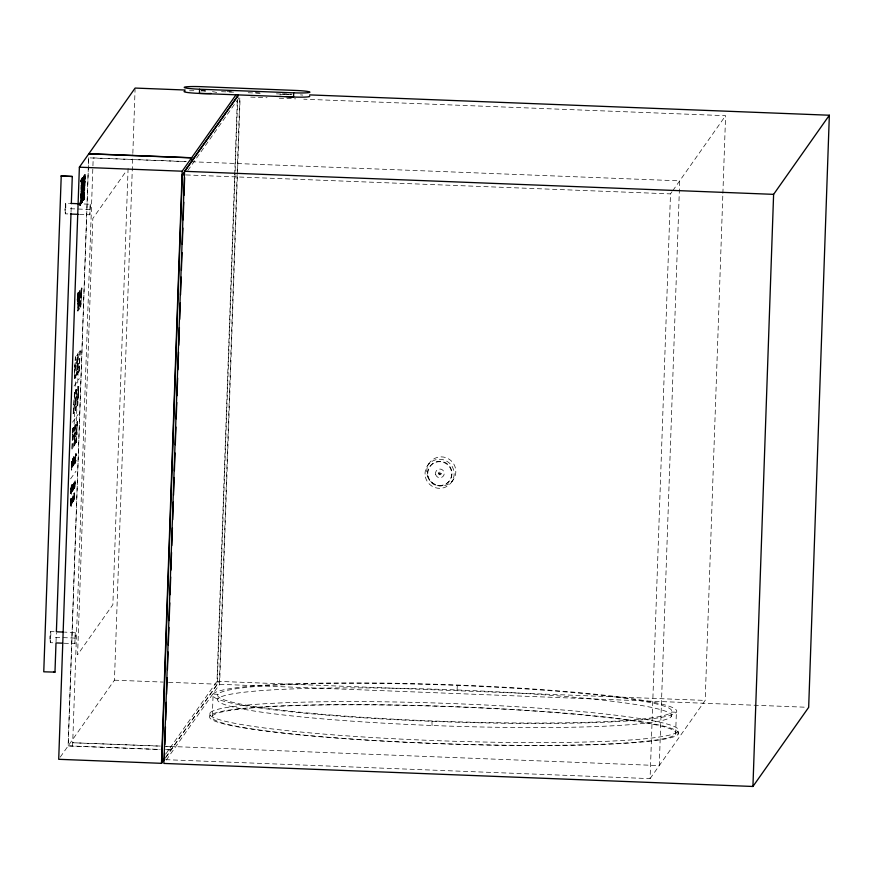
<?xml version="1.0" encoding="UTF-8"?>
<svg xmlns="http://www.w3.org/2000/svg" width="873" height="873" viewBox="0 0 873 873"><rect width="100%" height="100%" fill="white"/><g stroke="black" fill="none" stroke-linecap="round" stroke-linejoin="round"><path stroke-width="0.65" stroke-dasharray="4.37 3.27" d="M70.702 503.699L70.648 504.627M71.248 494.467L71.248 493.092M72.394 465.298L72.808 464.272M72.328 461.162L72.099 466.848M72.383 464.873L72.35 466.804M73.474 487.876L73.638 489.426L73.692 487.221M73.998 463.388L73.681 464.927L74.249 459.351M74.478 483.784L74.369 488.356L73.507 489.415M75.165 457.234C76.311 453.698 74.936 467.361 75.023 459.667M75.209 461.959L75.034 461.119L74.511 463.759L74.969 457.441M70.658 493.278L70.571 492.001L70.527 493.431M72.23 499.04L72.055 498.101L72.23 498.789M77.511 425.238L77.413 424.213L77.577 424.78M71.499 503.568L71.193 499.432M71.379 489.491L71.695 487.265L71.488 490.179M72.35 490.997L72.23 487.56M72.241 490.277L72.263 488.007M73.288 458.085L73.397 459.373M74.685 484.93L74.783 487.8L74.303 484.351M76.049 455.619C75.886 446.474 75.405 471.169 75.46 460.508M79.738 205.406C79.29 202.209 81.265 202.285 80.48 205.439L79.738 205.406L79.825 202.776M50.874 635.271L50.721 631.583L50.285 636.122M73.452 457.703L72.906 465.549M75.907 453.862L75.656 460.879M72.055 489.066L72.099 487.549M72.186 489.076L72.121 488.007M74.631 484.93L74.631 487.767M74.762 485.432L74.805 483.915M80.48 205.439L80.567 202.809M71.171 498.188L71.008 506.34L70.953 505.609M71.673 499.181L71.095 503.95M71.968 500.022L72.055 498.669M73.201 486.599L72.939 487.112L73.016 486.556M73.321 497.948L73.026 499.552M81.047 189.386L80.829 180.002L81.691 180.056L81.931 182.85A11.655 0.611 -87.8 0 1 81.887 188.895L81.713 191.569M81.778 189.419L81.702 182.25L80.763 181.78M82.619 191.165C82.498 200.725 83.666 201.368 83.361 191.198M83.568 190.096L84.026 175.462L83.808 184.629M84.539 179.107L84.506 174.775L84.048 189.408M84.157 192.693L84.757 175.495L84.299 190.128M85.281 179.129L85.248 174.807L84.637 192.005M70.778 504.245L70.811 503.503M71.019 504.79L71.259 506.144M71.15 504.965L71.422 502.433M72.175 499.672L72.088 499.105L71.892 499.716M73.146 486.752L73.146 486.425M73.136 497.905L72.994 500.818M74.205 459.831L74.096 456.655L73.834 464.938M73.267 498.101L73.288 496.541L72.961 497.883M83.328 194.788C81.538 196.818 85.336 198.608 83.382 198.073M84.059 194.81L84.124 198.095M84.55 194.122C84.823 202.089 82.782 192.3 83.961 189.288M71.029 488.815L70.68 489.36L70.811 488.782M70.68 498.625L70.309 505.052M71.531 465.855L71.761 467.033M70.92 492.252L71.04 493.114L71.739 487.821M71.902 465.582C71.553 473.275 71.63 459.023 71.935 464.054M71.117 502.04L71.28 503.066L71.248 502.04M71.357 490.168L71.346 492.088L71.651 490.844M71.968 465.462L71.99 466.302L72.197 465.505M71.313 503.012L71.422 500.033L71.433 500.72M71.542 488.847L71.521 488.16L71.673 488.858M72.383 463.006L72.394 462.581M74.445 376.863L74.598 378.304L74.718 369.355L74.729 370.763M71.826 491.368L72.099 486.687L71.946 487.538M73.408 428.217L73.299 427.497L72.994 436.795M71.728 503.044L71.106 503.961M72.786 458.663L72.372 466.815L72.546 464.894M74.609 393.417L74.543 392.523M73.125 459.449L73.19 458.139M72.219 502.706L72.273 502.04M77.49 295.598L77.151 300.53L77.839 297.42M72.699 495.951L72.088 502.837M73.463 465.451L73.616 456.885L73.321 465.473M77.73 296.187L77.588 294.419L77.348 300.541L77.795 294.419L77.195 299.985M77.664 297.802L77.883 299.996L77.381 299.734M73.157 501.342L72.961 501.484M73.518 482.758L73.234 490.004L73.43 482.758M77.872 297.813L77.893 299.002L78.046 297.42M77.697 301.665C78.668 278.072 77.784 306.739 77.762 301.24M73.594 500.218L73.201 501.386L73.299 500.818M73.528 487.843L73.681 488.509L73.823 487.221M78.177 299.526L78.254 303.335M78.09 296.133L77.511 294.517L78.199 293.612M73.299 501.2L73.605 496.322L73.223 501.222M74.543 458.314L74.478 464.054L74.26 456.666M73.605 487.887L73.889 482.103L73.801 488.967L74.391 483.347M74.772 444.357L75.318 424.747M74.565 463.181L74.674 463.77M74.03 499.782L73.758 500.545M74.161 499.956L74.543 492.907L74.074 499.705M74.609 484.711L74.467 484.024M75.318 457.452L75.329 457.245M74.838 484.079L74.991 481.121M75.886 455.608L76.071 453.644M77.686 421.79L76.911 422.412L76.595 441.858M76.704 430.476L76.824 435.256M78.712 386.303L77.686 406.643M79.454 369.563L79.421 370.556M72.786 428.327L72.023 448.755L72.186 446.638M71.499 503.972L71.739 499.585M71.99 485.224L71.935 484.755M74.871 366.856L75.765 356.828L75.776 358.552M71.695 503.677L71.75 498.516L71.717 503.656M72.066 484.941L71.924 485.748L72.077 484.766M74.609 392.272L73.528 404.341M72.219 490.822L72.459 484.319L72.535 485.05M73.256 457.627L72.677 460.453M75.176 375.652L75.067 377.431M72.557 488.083L73.037 486.392M72.765 488.585L72.874 486.632L72.448 487.516M77.621 299.723L77.61 297.868M73.419 488.869L73.234 490.004M74.107 458.74L74.009 463.181M78.057 299.57L77.97 311.05L77.937 303.138M76.115 390.035L75.744 399.245M73.736 496.159L74.052 496.18M73.998 484.231L73.583 485.213M73.932 496.017L74.063 495.428L73.932 499.945M74.882 459.984L74.652 462.515L74.98 460.999M75.864 407.32L76.115 406.141L75.973 408.673M74.412 493.943L74.129 494.904L74.412 492.896M74.936 457.572L74.685 459.875L74.903 458.718M74.325 494.183L74.281 494.74M75.547 456.612L75.427 454.778L75.416 457.277M76.573 375.314L77.326 374.43L77.522 362.917L77.075 363.539L77.959 355.955M76.529 441.356L76.518 442.273M76.595 442.458L76.802 429.712L76.999 433.434M78.243 389.554L77.719 400.532M76.988 434.558L76.999 433.903M78.712 371.112L78.788 372.269M77.402 425.02L77.61 422.194M80.065 351.972L80.076 351.066M65.791 208.123L65.759 203.311L69.556 203.387M73.081 464.207L72.754 465.92M73.856 486.206L73.561 485.475M74.336 483.948L73.779 489.229M75.722 460.704L75.875 460.147L75.7 461.228M75.864 461.228L75.711 460.147L75.809 461.02M71.019 500.153L71.029 499.585L71.106 506.1M71.346 500.676L71.291 500.054L71.139 501.353M71.728 488.815L71.564 487.876M80.982 191.547L81.156 188.863A11.655 0.611 -87.8 0 0 81.189 182.828L80.829 180.002M82.684 189.015L82.531 199.197L82.706 200.659L83.579 200.725L84.528 175.822C81.691 177.426 83.601 183.843 82.771 186.909M83.426 189.048L83.579 200.725M73.954 493.965L74.096 493.158M56.036 641.808L56.352 632.914M71.051 211.812L71.291 205.013M81.626 193.762L80.993 203.54L80.698 204.806L79.956 204.784L80.676 197.647M73.245 412.569L73.605 404.341M72.033 447.849L72.666 429.745M73.441 411.052L74.019 406.272L73.365 411.041L73.801 410.419M74.543 375.881L75.154 360.189L75.787 359.316M70.822 492.154L70.833 489.153M70.888 488.804L70.855 487.221M71.881 465.44L71.586 470.154L71.793 469.554M72.055 461.326L72.23 467.088M80.698 204.806L81.746 178.692L82.488 178.725L81.746 178.692M71.957 490.975L71.772 492.066L70.986 492.132L70.899 486.752M72.983 434.383L72.546 435.005L73.201 430.258L72.765 430.88M73.157 413.464L73.954 412.034L74.532 393.417M81.167 203.071L82.149 177.688L82.891 177.721L81.909 203.093L81.167 203.071L81.909 203.093M71.073 499.672L71.139 498.243M71.379 487.942L71.346 493.005L71.444 491.815M72.361 462.166L71.99 466.302M82.335 177.863L83.175 177.754L82.204 202.678L81.462 202.645L82.335 177.863L81.516 203.649L80.774 203.616L81.516 203.649M78.068 303.324L79.072 292.062L78.33 295.03L77.97 311.05M71.772 491.019L71.99 487.112M72.743 464.982L72.906 461.359M73.354 447.238L76.562 355.366M82.204 202.678L83.175 177.754M72.404 485.039L72.175 491.303M71.87 502.87L72.023 499.727M78.952 309.664L79.978 290.753L78.756 309.653L79.05 308.409M78.985 301.403L79.519 293.328L78.897 303.717L79.181 301.403M75.023 436.26L74.194 445.317M76.224 400.98L76.551 389.303L75.416 410.55M76.999 363.757L77.893 356.413M82.891 198.869L83.633 177.645L84.365 177.666L83.415 192.66M72.099 502.935L72.557 495.94M72.994 488.662L73.005 486.752M82.837 200.692L83.786 175.8M72.83 490.135L73.059 486.588M74.98 433.848L75.329 424.998M74.805 442.698L75.1 436.053M77.566 365.361L77.326 374.43M83.328 192.595L83.382 199.928L83.557 197.953M73.19 497.937L73.059 500.949M73.43 500.829L73.507 497.359M75.58 444.084L78.788 352.212M73.681 499.836L73.954 495.853M83.382 199.928L84.234 199.797L84.288 197.985M75.329 461.304L75.329 457.954M80.905 304.732L81.898 288.025L81.134 289.159L80.523 306.008C80.949 308.9 80.949 301.698 80.545 307.078M81.233 294.659L81.756 290.458L81.364 291.015M74.674 486.632L75.122 481.285M77.752 400.838L77.686 407.418M78.777 371.112L79.137 362.917L79.039 363.823M84.55 191.94L84.605 199.262L84.779 197.298M74.925 486.774L75.1 481.449M76.868 429.712L77.479 424.213M80.141 350.815L79.05 369.388M80.065 350.815L79.508 368.919M77.599 422.685L77.533 424.333M186.047 161.658L88.642 157.849L68.105 745.957L160.119 749.558M88.719 157.806L68.192 745.848L160.152 749.449M72.59 746.131L93.204 157.904L186.124 161.538M128.091 168.434L112.868 604.662L77.599 654.728L92.822 218.501L126.53 170.661M60.27 757.087L114.45 680.176L132.794 154.761M132.838 153.397L135.075 89.417M209.891 715.925L209.989 712.935M212.346 716.013L213.11 694.111L218.108 694.308L217.955 698.858M165.706 754.141L217.006 681.311L237.281 100.668M165.586 757.524L217.235 684.203L235.11 172.396M235.153 171.032L237.631 100.253M166.252 760.077L219.636 684.301L237.412 175.211M237.467 173.847L240.13 97.623M439.828 474.759L439.927 472.031M432.08 725.496L431.96 721.327M457.103 689.965L457.266 685.403M165.674 759.674L650.079 778.629L670.497 193.893L672.024 191.722M671.228 716.602A227.122 18.213 2 0 0 342.107 687.913A227.122 18.213 2 0 0 320.435 718.675A227.122 18.213 2 0 0 671.228 716.602L671.381 712.041A227.122 18.213 2 0 0 342.271 683.352A227.122 18.213 2 0 0 320.598 714.125A227.122 18.213 2 0 0 671.381 712.041L676.389 712.237L675.615 734.149A232.131 18.617 2 0 1 317.085 736.277A232.131 18.617 2 0 1 339.237 704.827A232.131 18.617 2 0 1 675.615 734.149M678.081 734.237A234.597 18.813 2 0 0 338.135 704.609A234.597 18.813 2 0 0 315.742 736.386A234.597 18.813 2 0 0 678.081 734.237L678.179 731.258A234.597 18.813 2 0 0 338.233 701.63A234.597 18.813 2 0 0 315.84 733.407A234.597 18.813 2 0 0 678.179 731.258M650.079 778.629L705.177 700.419L722.833 194.744M722.877 193.38L725.594 115.683L303.782 99.184M77.511 294.517L77.271 300.345M77.49 295.958L77.391 300.192M70.397 505.129L70.637 501.146L70.429 505.391M73.976 496.41L73.419 496.137L72.972 501.713M74.03 487.352L74.172 483.686M81.08 191.405L80.862 196.305M81.811 191.438L81.593 196.327M82.586 189.201L82.684 186.669M70.8 500.469L71.193 499.738M83.317 189.223L83.415 186.702M74.652 462.515L74.816 461.064M74.816 462.515L74.805 461.239M77.872 296.307L77.839 294.845M71.531 464.229L71.902 461.337M71.695 464.24L71.728 462.614M71.815 490.953L71.673 490.31M73.539 486.054L73.703 485.486M73.67 486.065L73.703 485.104M74.281 484.952L74.62 484.504M74.423 484.657L74.391 484.133M74.871 370.545L75.285 368.69M75.307 367.795L75.373 366.06L74.892 369.235M79.214 294.605L79.323 293.328M78.854 308.398L78.756 309.653M79.41 294.605L79.519 293.328M72.044 463.268L72.208 462.177M83.808 191.907L83.743 199.077L84.714 199.109M71.04 488.465L71.368 487.723M84.07 192.627L84.124 199.95M72.503 465.265L72.59 466.739M71.99 485.388L72.012 484.428M73.016 464.48L73.157 464.785M73.277 458.543L73.234 459.373M80.13 303.771L79.901 305.201L80.371 300.705L80.098 305.212M80.414 295.751L80.174 297.191L80.654 292.695L80.371 297.202M77.915 355.507L77.948 354.1M74.969 426.013L74.478 435.158M72.808 487.101L73.092 485.29M73.823 463.377L73.659 464.862M74.26 459.744L74.685 457.867M74.412 460.049L74.38 460.584M74.423 459.755L74.521 459.154M74.369 463.465L74.478 464.054L74.5 463.465M74.718 459.1L74.903 458.161M73.114 498.385L73.157 497.741M73.572 489.295L73.681 488.738M73.834 488.825L73.845 488.498M75.449 457.779L74.762 463.65M77.795 399.627L77.85 398.666M75.831 460.726L75.427 462.461M77.435 299.646L77.381 300.356M78.21 295.216L78.897 292.106M78.155 294.146L77.741 295.041M78.406 295.216L79.072 292.062M78.079 304.382L78.133 303.138M74.391 393.734L74.445 392.785M71.63 469.554L71.75 470.154M72.012 461.697L72.404 461.064M70.637 493.387L70.735 492.077M79.672 292.029L79.781 290.742M70.866 492.077L71.029 493.092M79.869 292.029L79.978 290.753M72.721 459.122C73.779 458.172 72.535 460.9 72.983 465.014M76.66 373.644L76.628 375.063M80.425 294.125L80.48 292.739M75.678 400.794L75.471 410.659L75.798 410.19M75.995 391.442L76.082 390.166M80.141 302.145L80.174 300.694M71.28 499.814L71.182 499.923M73.048 464.982L73.223 463.912L72.939 464.687M74.554 435.169L74.27 445.95L74.707 445.328M73.212 464.993L73.07 463.923M73.561 457.463L73.779 456.895M74.445 437.089L74.489 436.053M71.368 503.983L71.848 498.832M73.899 463.094L73.714 463.759M74.838 443.451L74.882 442.458M74.369 459.831L74.303 459.209M78.788 386.303L78.057 398.012L78.341 389.402M76.027 454.757L75.787 455.979M71.717 465.429L71.619 466.782M71.75 464.109L71.902 462.592M71.248 502.215L71.204 502.859M71.968 501.528L71.924 502.182M73.081 488.629L72.699 490.299M73.365 497.359L73.321 496.781M80.894 193.73L79.956 204.784M83.502 186.942L84.528 175.822M72.143 487.712L72.263 487.047M72.273 487.723L72.372 485.17M73.245 500.251L73.43 501.211M74.707 484.068L74.827 483.402M65.268 207.567L65.682 203.234M84.386 184.028L84.539 181.235M85.281 181.257L84.79 189.441M73.146 459.7L73.376 458.521M75.624 455.979L75.864 454.746M74.718 483.795L75.143 480.652M82.87 184.923L83.633 177.645M72.339 465.866L72.023 467.295M79.487 370.567L78.712 372.269M74.543 492.907L74.118 494.489L73.965 493.169M75.056 359.381L75.765 356.828M76.584 373.644L76.759 372.738M73.136 436.02L72.448 437.657L73.037 436.937M75.613 400.794L75.875 398.972M75.002 425.566L74.543 434.525M70.877 488.956L70.855 488.465M72.754 461.228L72.721 460.628M71.226 488.476L71.237 487.723M71.324 486.796L71.27 485.453M70.44 501.495L70.669 500.251L70.44 500.753M73.005 464.643L72.939 466.237M72.186 498.101L71.499 499.858M73.245 489.251L73.223 489.884M75.362 461.85L75.023 463.05M72.983 501.157L72.819 501.789M74.15 487.571L73.899 487.079L73.954 487.92M77.424 299.843L77.162 300.476M72.666 465.276L72.775 466.226M71.63 491.477L71.608 490.713M75.154 461.501L75.165 463.05M76.726 441.683L76.562 442.6M72.994 498.156L73.256 497.479M74.445 488.28L74.194 487.691M71.619 490.539L71.521 491.193M71.15 501.124L71.422 500.033M81.418 197.669L80.883 202.678L79.869 203.071M77.741 295.958L78.112 293.797M77.817 297.889L77.708 298.981M71.531 466.291C71.368 472.118 71.717 459.416 71.826 462.254M73.07 489.611L72.841 490.561M71.4 489.066L71.466 488.389M72.263 484.864L72.579 484.428M73.288 488.869L73.016 489.415M65.573 211.986L65.311 213.83L70.484 214.038M50.612 640.76L50.328 642.692L54.868 642.877M74.849 444.368L74.642 445.317M75.831 461.719L75.591 462.472M77.261 355.442L77.981 353.794L77.391 354.525M77.402 354.798L77.053 366.202L76.911 365.569M73.921 412.482L73.277 413.78L73.157 413.06M72.197 448.504L72.132 448.962M74.925 425.566L75.394 424.747M70.582 492.066L70.778 492.634M75.58 454.778L75.493 456.699M70.833 503.35L70.789 504.9M71.793 498.712L72.164 499.04M82.149 177.688L81.615 182.522L82.346 182.544L82.891 177.721M71.902 502.324L72.11 501.539L71.87 503.274M73.998 487.832L74.325 488.214M75.394 410.659L76.027 408.149M75.82 407.56L75.482 408.029L76.147 406.862M72.677 428.457L73.365 427.497M75.373 456.863L75.165 457.943M73.136 489.087L72.71 490.55M70.407 505.543L70.735 498.243M78.068 294.834L77.926 296.187L77.872 295.019M76.649 372.869L77.501 365.569L76.988 366.202M70.637 492.634L70.56 493.605M71.902 502.564L72.001 503.285M74.914 458.587L74.936 457.397M90.225 204.195L89.854 214.791L90.29 204.271L79.89 203.791M75.264 632.543L74.871 643.652L75.329 632.619L64.471 632.117M74.303 488.269L74.914 486.752M81.462 202.645L82.302 202.536M83.863 199.24L83.863 197.385M77.883 293.786L77.948 294.463M81.898 288.025L80.742 307.089M80.654 292.695L80.174 297.191M80.371 300.705L79.901 305.201M78.057 308.726L78.505 308.082M77.773 311.039L78.33 308.125M187.793 170.541L239.824 96.674L219.407 681.409L164.31 759.619M75.755 359.458L75.154 360.189M75.231 374.997L74.696 375.674M74.532 378.293L75.111 377.572M74.074 386.041L79.29 378.62M76.049 390.024L76.628 389.303M72.568 422.194L78.123 414.315M76.988 422.423L77.642 421.484M70.604 478.862L75.973 471.245M71.193 486.785L71.28 485.563M71.04 488.323L70.68 489.349M72.023 487.669L72.503 485.137M71.957 490.953L71.761 492.056M427.246 466.029L428.916 463.661M451.952 481.547L453.622 479.179M672.799 190.63L725.594 115.683M201.401 90.65L205.45 90.814M227.089 91.654L233.855 91.927M255.276 92.756L262.086 93.029M282.492 93.826L292.008 94.197M205.297 91.032L201.248 90.868A16.281 1.31 2 0 1 205.417 91.076M221.524 91.676L236.387 92.276M248.205 92.745L261.649 93.28M276.435 93.869L291.222 94.459M250.715 97.099L267.04 97.743M279.284 98.223L295.62 98.856M191.514 161.756L679.685 180.853L659.268 765.588L165.706 746.273M186.091 174.938L670.497 193.893M84.43 174.884L85.248 174.807M83.95 175.571L84.757 175.495M84.375 176.662L85.281 176.739M83.884 177.35L84.79 177.426M84.572 177.535L85.314 177.568M84.092 178.223L84.834 178.256M83.492 199.775L84.234 199.797M82.924 200.572L83.666 200.604M79.77 203.191L80.502 203.213M79.858 203.966L80.6 203.998M79.716 204.217L80.447 204.238M79.803 204.948L80.545 204.969M79.705 205.111L80.436 205.133M70.397 208.723L90.039 209.498M79.519 214.387L89.854 214.791M81.156 297.006L81.702 288.014M438.508 473.341L441.247 473.45M70.56 501.975L70.517 501.244M50.721 631.583L54.115 631.714M55.425 637.323L75.067 638.098M64.089 643.237L74.871 643.652M217.006 681.311L705.177 700.419M114.45 680.176L163.142 682.086M168.544 682.293L217.235 684.203M219.636 684.301L805.954 707.239M160.316 746.066L72.71 742.748L160.239 746.175M165.63 746.393L171.01 746.601L170.901 749.983L165.51 749.776M165.564 749.656L170.977 749.863M65.311 213.83L65.159 211.55M50.328 642.692L50.165 640.291M71.63 498.679L71.837 499.312M72.066 491.423L72.044 490.779M71.477 499.181L71.499 499.694M78.003 353.849L78.024 354.503M70.538 500.24L70.735 500.906L70.56 500.294M75.307 366.06L74.98 365.263L75.056 366.42M71.957 449.006L71.946 448.351M74.096 458.445L73.834 459.809M74.041 488.793L73.867 488.149L73.91 488.782M73.845 485.104L73.867 485.803M77.839 299.974L77.806 299.09M71.379 491.161L71.346 490.506M71.902 461.446L71.728 470.023M189.496 90.792A16.281 1.31 2 0 1 197.014 90.748M212.466 91.687A16.281 1.31 2 0 1 216.591 92.778M279.818 94.928A15.365 1.233 2 0 1 291.255 94.502M300.443 94.895A15.365 1.233 2 0 1 302.8 95.081M438.519 473.155L438.508 473.526A1.386 1.375 35.2 0 0 439.654 474.759L440.014 474.77A1.386 1.375 35.2 0 0 441.247 473.624L441.258 473.264A1.386 1.375 35.2 0 0 440.112 472.031L439.752 472.02A1.386 1.375 35.2 0 0 438.519 473.155M81.942 181.027L81.538 184.563L82.28 184.596L82.673 181.06L81.942 181.027M427.083 474.628A14.59 14.525 35.2 0 0 451.199 482.103A14.59 14.525 35.2 0 0 445.525 457.528A14.59 14.525 35.2 0 0 427.083 474.628M317.859 714.365A232.131 18.617 2 0 0 676.389 712.237A232.131 18.617 2 0 0 340.012 682.915A232.131 18.617 2 0 0 317.859 714.365M435.616 474.355A4.387 4.365 35.2 0 0 442.862 476.603A4.387 4.365 35.2 0 0 441.16 469.216A4.387 4.365 35.2 0 0 435.616 474.355M425.413 477.007A14.59 14.525 35.2 0 0 449.53 484.471A14.59 14.525 35.2 0 0 443.855 459.907A14.59 14.525 35.2 0 0 425.413 477.007M427.792 476.462A12.135 12.08 35.2 0 0 447.86 482.682A12.135 12.08 35.2 0 0 443.146 462.232A12.135 12.08 35.2 0 0 427.792 476.462M428.076 476.069A12.135 12.08 35.2 0 0 448.144 482.278A12.135 12.08 35.2 0 0 443.419 461.839A12.135 12.08 35.2 0 0 428.076 476.069"/><path stroke-width="1.31" d="M50.176 638.992L50.285 636.122M65.169 210.306L65.202 208.953M62.736 643.183L55.992 642.921L54.977 672.123L43.759 671.806L61.23 175.92L72.284 176.477L71.335 203.66M71.008 213.176L56.385 631.801L63.129 632.063M185.163 90.017L135.129 88.064L79.378 167.19L58.709 759.303L161.494 763.329L164.822 758.604M161.494 763.329L182.173 171.206L235.983 94.819M161.789 762.915L182.326 174.796L237.423 96.587M238.394 94.906L184.574 171.304L163.895 763.428L752.93 786.475L808.671 707.348L829.35 115.225L309.697 94.895M164.55 752.81L164.31 759.619L161.909 759.532M164.833 744.625L165.455 726.903M165.695 720.094L166.307 702.372M166.59 694.199L167.169 677.841M167.452 669.656L168.074 651.945M168.303 645.125L168.926 627.403M169.166 620.594L169.788 602.872M170.071 594.699L170.693 576.977M170.922 570.167L171.544 552.445M171.785 545.625L172.407 527.914M172.69 519.73L173.301 502.008M173.541 495.198L174.163 477.476M174.404 470.667L175.015 452.945M175.309 444.761L175.92 427.05M176.204 418.865L176.782 402.508M177.023 395.698L177.634 377.976M177.928 369.803L178.539 352.081M178.779 345.261L179.402 327.55M179.685 319.365L180.253 303.007M180.536 294.834L181.158 277.112M181.398 270.303L182.021 252.581M182.304 244.407L182.872 228.049M183.155 219.865L183.777 202.143M184.017 195.334L184.639 177.612M191.438 161.865L191.656 157.751L88.86 153.724M199.601 89.221L199.448 93.411L293.557 97.023L293.71 92.833A15.365 1.233 2 0 0 309.882 92.232A15.365 1.233 2 0 0 295.401 90.432L201.39 86.678A16.281 1.31 2 0 0 184.247 87.311A16.281 1.31 2 0 0 199.601 89.221L293.71 92.833M237.718 97.525L237.816 94.808M752.93 786.475L773.609 194.352L829.35 115.225M72.284 176.477L60.957 176.03M88.784 153.844L191.569 157.86M79.378 167.19L182.173 171.206M184.574 171.304L773.609 194.352M182.326 174.796L184.727 174.884M70.855 203.431L78.603 203.736M70.484 214.038L78.232 214.343M53.537 671.741L54.977 672.123M211.201 93.487A16.281 1.31 2 0 1 191.449 92.931A16.281 1.31 2 0 1 184.89 91.196M309.435 96.095A15.365 1.233 2 0 1 303.062 97.143A15.365 1.233 2 0 1 286.006 96.565"/></g></svg>
